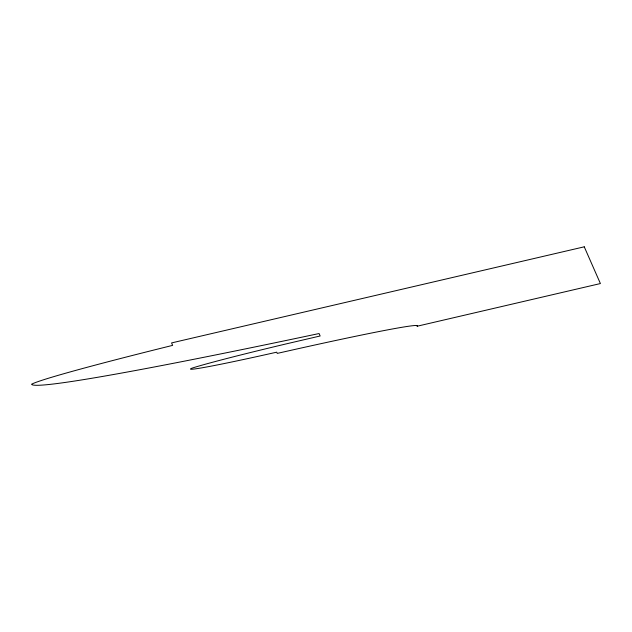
<?xml version="1.0" encoding="UTF-8"?>
<svg xmlns="http://www.w3.org/2000/svg" width="632" height="632" viewBox="0 0 632 632"><rect width="100%" height="100%" fill="white"/><g stroke="black" fill="none" stroke-linecap="round" stroke-linejoin="round"><path stroke-width="0.95" d="M584.26 246.82L171.556 342.923L172.639 345.372A265.187 7.402 -13.1 0 0 31.6 384.201A698.818 19.513 -13.1 0 0 319.081 333.538L320.155 335.987L285.767 343.998A120.151 3.357 -13.1 0 0 192.065 368.132A113.626 3.176 -13.1 0 0 276.721 352.174L277.258 353.399A177.173 4.945 -13.1 0 1 416.978 326.262L600.4 283.555L584.26 246.82"/></g></svg>
